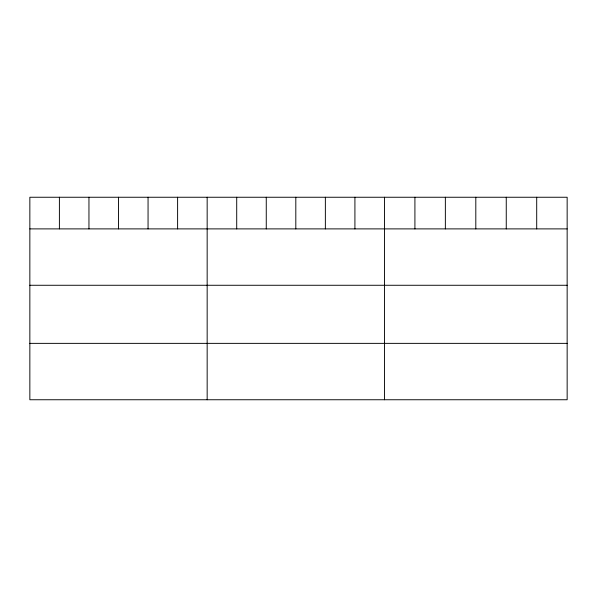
<?xml version="1.0" encoding="UTF-8"?>
<svg xmlns="http://www.w3.org/2000/svg" width="597" height="597" viewBox="0 0 597 597"><rect width="100%" height="100%" fill="white"/><g stroke="black" fill="none" stroke-linecap="round" stroke-linejoin="round"><path stroke-width="0.9" d="M567.15 228.89L567.15 399.751L29.85 399.751L29.85 197.249L567.15 197.249L567.15 228.89L29.85 228.89M29.85 285.269L567.15 285.269M29.85 343.365L567.15 343.365M536.703 197.249L536.703 228.89M506.256 197.249L506.256 228.89M475.809 197.249L475.809 228.89M445.362 197.249L445.362 228.89M414.915 197.249L414.915 228.89M384.468 197.249L384.468 399.751M354.916 197.249L354.916 228.89M325.365 197.249L325.365 228.89M295.813 197.249L295.813 228.89M266.262 197.249L266.262 228.89M236.71 197.249L236.71 228.89M207.159 197.249L207.159 399.751M177.607 197.249L177.607 228.89M148.056 197.249L148.056 228.89M118.505 197.249L118.505 228.89M88.953 197.249L88.953 228.89M59.401 197.249L59.401 228.89"/></g></svg>
